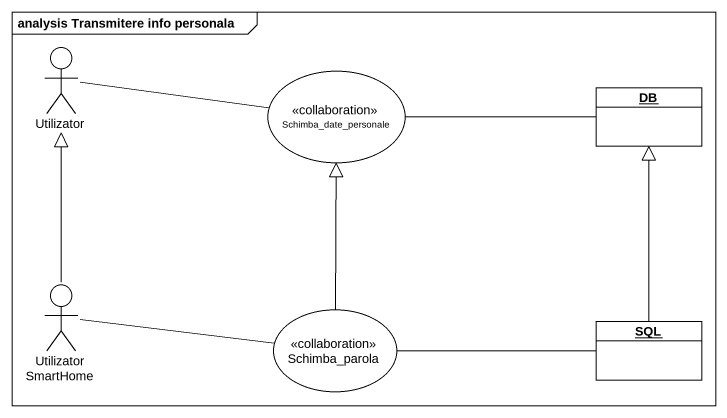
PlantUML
@startuml
mainframe analysis Transmitere info personala
allowmixing
hide circle
hide empty members
actor Utilizator
usecase Schimba_date_personale <<collaboration>>
object DB
actor "Utilizator SmartHome" as Utilizator_SmartHome
usecase Schimba_parola <<collaboration>>
object SQL
Utilizator -right- Schimba_date_personale
Schimba_date_personale -right- DB
Utilizator_SmartHome -up-|> Utilizator
Utilizator_SmartHome -right- Schimba_parola
Schimba_parola -up-|> Schimba_date_personale
Schimba_parola -right- SQL
SQL -up-|> DB
@enduml
